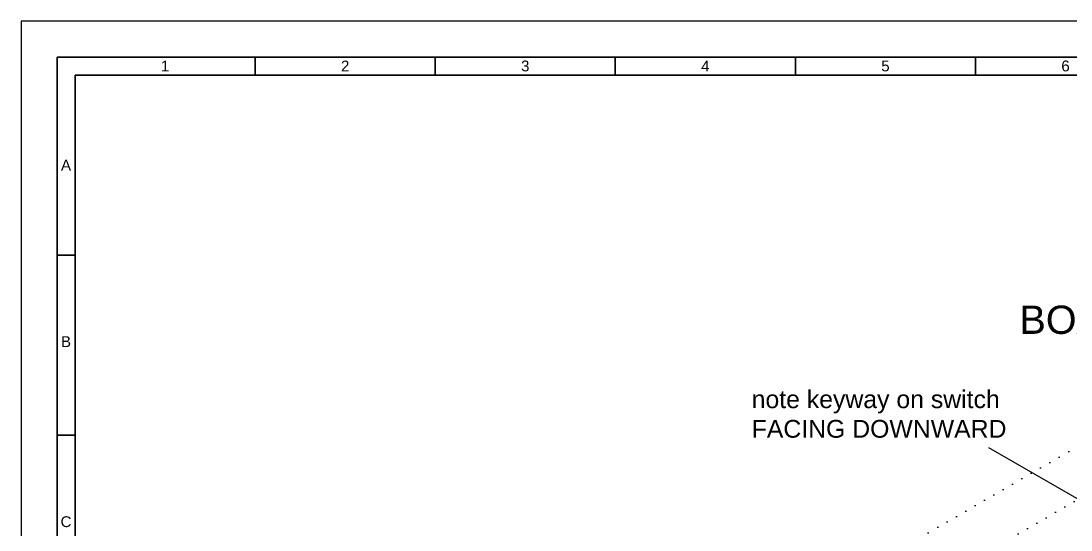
# Model space of a CAD drawing. Header units: millimetres. Extents: x 0 to 594, y 0 to 420.
# Drawn here: x 0 to 291.5, y 278.7 to 420 of the extents above; entities that cross this region are included whole.
import ezdxf

# ---------------------------------------------------------------- set-up
doc = ezdxf.new("R2010")
doc.units = ezdxf.units.MM
doc.linetypes.add('ACAD_ISO07W100', pattern=[3, 0.1, -2.9])
for name, color, linetype, lineweight, true_color in [('assembly lines', 14, 'ACAD_ISO07W100', 25, 0x800000), ('frame', 5, 'Continuous', 35, 0x0000ff), ('notes', 94, 'Continuous', 25, 0x008000), ('paper outline', 1, 'Continuous', 25, 0xff0000)]:
    doc.layers.add(name, color=color, linetype=linetype, lineweight=lineweight, true_color=true_color)
doc.styles.get("Standard").update_dxf_attribs({"font": ''})
doc.styles.add('textstyle0', font='')
doc.styles.add('textstyle17', font='')
doc.styles.add('textstyle19', font='')
doc.styles.add('textstyle2', font='')
doc.styles.add('textstyle21', font='')
doc.styles.add('textstyle23', font='')
doc.styles.add('textstyle25', font='')
doc.styles.add('textstyle27', font='')
doc.styles.add('textstyle4', font='')
doc.styles.add('textstyle50', font='')
doc.styles.add('textstyle54', font='')
doc.styles.get('Standard').set_extended_font_data('txt')
doc.styles.get('textstyle0').set_extended_font_data('Nimbus Sans L')
doc.styles.get('textstyle17').set_extended_font_data('Nimbus Sans L')
doc.styles.get('textstyle19').set_extended_font_data('Nimbus Sans L')
doc.styles.get('textstyle2').set_extended_font_data('Nimbus Sans L')
doc.styles.get('textstyle21').set_extended_font_data('Nimbus Sans L')
doc.styles.get('textstyle23').set_extended_font_data('Nimbus Sans L')
doc.styles.get('textstyle25').set_extended_font_data('Nimbus Sans L')
doc.styles.get('textstyle27').set_extended_font_data('Nimbus Sans L')
doc.styles.get('textstyle4').set_extended_font_data('Nimbus Sans L')
doc.styles.get('textstyle50').set_extended_font_data('Nimbus Sans L')
doc.styles.get('textstyle54').set_extended_font_data('Nimbus Sans L')
doc.dimstyles.get("Standard").update_dxf_attribs({"dimtxt": 2.5, "dimasz": 2.5, "dimexe": 1.25, "dimexo": 0.625, "dimtad": 1, "dimtxsty": 'Standard', "dimcen": 2.5, "dimadec": 0, "dimazin": 0, "dimtfac": 1, "dimtmove": 0, "dimatfit": 3, "dimfxl": 1, "dimarcsym": 0})

msp = doc.modelspace()

# ---------------------------------------------------------------- linework, layer by layer
at = {"layer": 'assembly lines'}
for p, q in [((233.72, 267.47), (320.95, 317.84)), ((219.68, 244.62), (305.89, 294.4))]:
    msp.add_line(p, q, dxfattribs=at)
at = {"layer": 'frame'}
for p, q in [((584, 410), (10, 410)), ((10, 410), (10, 10)), ((65, 410), (65, 405)), ((115, 410), (115, 405)), ((165, 410), (165, 405)), ((215, 410), (215, 405)), ((265, 410), (265, 405)), ((579, 405), (15, 405)), ((15, 405), (15, 15)), ((15, 355), (10, 355)), ((15, 305), (10, 305))]:
    msp.add_line(p, q, dxfattribs=at)
at = {"layer": 'paper outline'}
for p, q in [((594, 420), (0, 420)), ((0, 420), (0, 0))]:
    msp.add_line(p, q, dxfattribs=at)

# ---------------------------------------------------------------- texts
at = {"layer": 'frame', "char_height": 3, "attachment_point": 5}
for s, insert, style in [('1', (40, 407.5), 'textstyle17'), ('2', (90, 407.5), 'textstyle19'), ('3', (140, 407.5), 'textstyle21'), ('4', (190, 407.5), 'textstyle23'), ('5', (240, 407.5), 'textstyle25'), ('6', (290, 407.5), 'textstyle27'), ('A', (12.5, 380), 'textstyle0'), ('B', (12.5, 331), 'textstyle2'), ('C', (12.5, 281), 'textstyle4')]:
    msp.add_mtext(s, dxfattribs=dict(at, insert=insert, style=style))
at = {"layer": 'notes', "attachment_point": 4}
for s, insert, char_height, style in [('\\H7.85714;BOARD 1', (277.21, 337.02), 5, 'textstyle50'), ('\\H4.92857;note keyway on switch\\PFACING DOWNWARD', (202.86, 310.87), 3, 'textstyle54')]:
    msp.add_mtext(s, dxfattribs=dict(at, insert=insert, char_height=char_height, style=style))

# ---------------------------------------------------------------- leaders
at = {"layer": 'notes'}
msp.add_leader([(346.61, 256.53), (268.72, 301.53)], dimstyle='Standard', dxfattribs=at)

doc.saveas('drawing.dxf')
